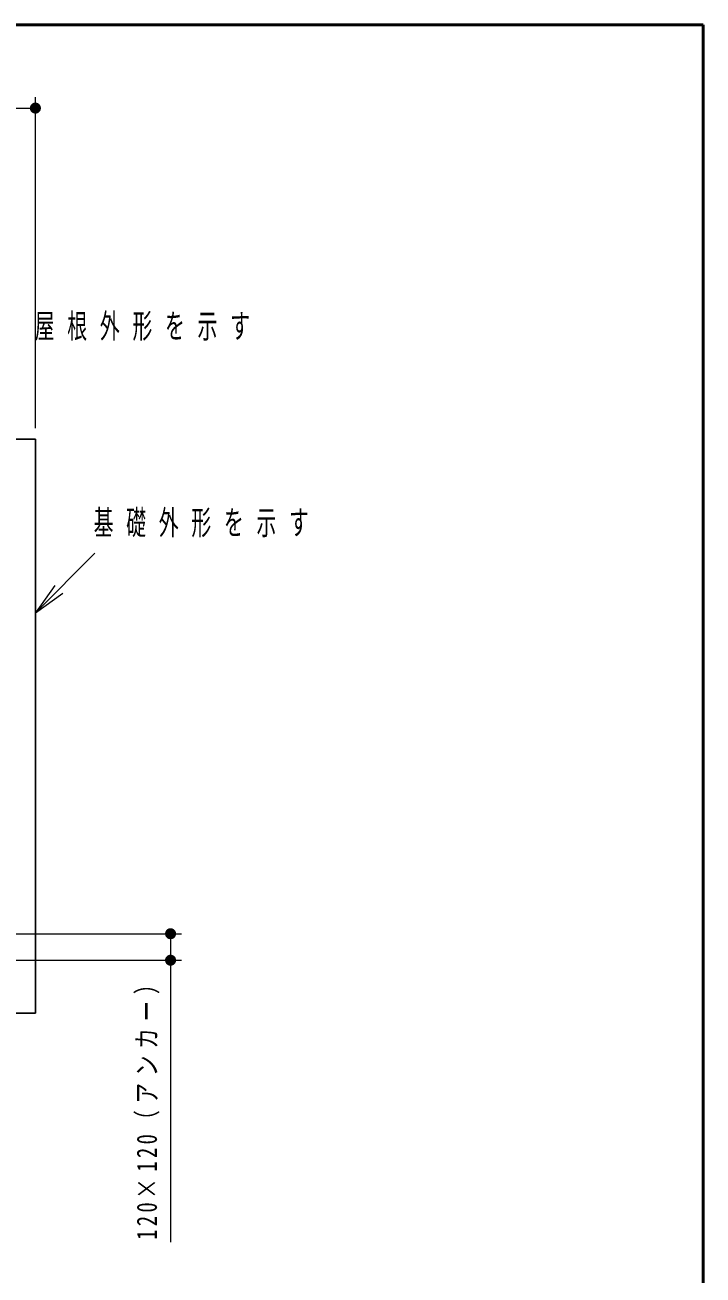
# Model space of a CAD drawing. Units: millimetres on the paper, scale 1:50. Extents: x -365 to 0, y 0 to 257.
# Drawn here: x -61.4 to 0, y 143.8 to 257 of the extents above; entities that cross this region are included whole.
import ezdxf

# ---------------------------------------------------------------- set-up
doc = ezdxf.new("R2010")
doc.units = ezdxf.units.MM
doc.layers.add('LY_1', color=7, linetype='Continuous', lineweight=25)
doc.layers.add('LY_2', color=7, linetype='Continuous', lineweight=13)
doc.styles.add('ＭＳ ゴシック', font='')
doc.styles.get('ＭＳ ゴシック').set_extended_font_data('MS Gothic')

# ---------------------------------------------------------------- blocks, each defined once
blk = doc.blocks.new('open_arrow')
at = {"color": 0, "linetype": 'Continuous', "lineweight": -2}
blk.add_lwpolyline([(7.5, 1.25), (0, 0), (7.5, -1.25)], dxfattribs=at)
blk = doc.blocks.new('filled_dot')
at = {"color": 0, "linetype": 'Continuous', "lineweight": -2, "const_width": 1.25}
blk.add_lwpolyline([(-0.625, 0, 1), (0.625, 0, 1)], format="xyb", close=True, dxfattribs=at)

msp = doc.modelspace()

# ---------------------------------------------------------------- linework, layer by layer
at = {"layer": 'LY_1', "lineweight": 13}
for p, q in [((-60.505, 220.471), (-60.505, 250.471)), ((-152.505, 249.471), (-60.505, 249.471)), ((-60.505, 203.751), (-55.107, 209.149)), ((-64.305, 174.671), (-47.253, 174.671)), ((-48.253, 174.671), (-48.253, 146.738)), ((-64.305, 172.271), (-47.253, 172.271))]:
    msp.add_line(p, q, dxfattribs=at)
at = {"layer": 'LY_1', "color": 131}
for p, q in [((-152.505, 219.471), (-60.505, 219.471)), ((-60.505, 219.471), (-60.505, 167.471)), ((-152.505, 167.471), (-60.505, 167.471))]:
    msp.add_line(p, q, dxfattribs=at)
at = {"layer": 'LY_2', "lineweight": 50}
for p, q in [((0, 257), (-365, 257)), ((0, 0), (0, 257))]:
    msp.add_line(p, q, dxfattribs=at)

# ---------------------------------------------------------------- block references
at = {"layer": 'LY_1', "lineweight": 13, "xscale": 0.4, "yscale": 0.4}
for name, p, rotation in [('filled_dot', (-60.505, 249.471), 180), ('open_arrow', (-60.505, 203.751), 45), ('filled_dot', (-48.253, 174.671), 270), ('filled_dot', (-48.253, 172.271), 90)]:
    msp.add_blockref(name, p, dxfattribs=dict(at, rotation=rotation))

# ---------------------------------------------------------------- texts
at = {"layer": 'LY_1', "char_height": 2.199, "attachment_point": 4, "style": 'ＭＳ ゴシック'}
for s, insert in [('\\T1.64;\\W0.6;屋根外形を示す', (-60.568, 229.604)), ('\\T1.64;\\W0.6;基礎外形を示す', (-55.227, 211.799))]:
    msp.add_mtext(s, dxfattribs=dict(at, insert=insert))
at = {"layer": 'LY_1', "insert": (-49.253, 159.301), "char_height": 1.833, "attachment_point": 8, "rotation": 90, "style": 'ＭＳ ゴシック'}
msp.add_mtext('\\T1.32;\\W0.75;120×120（アンカー）', dxfattribs=at)

doc.saveas('drawing.dxf')
